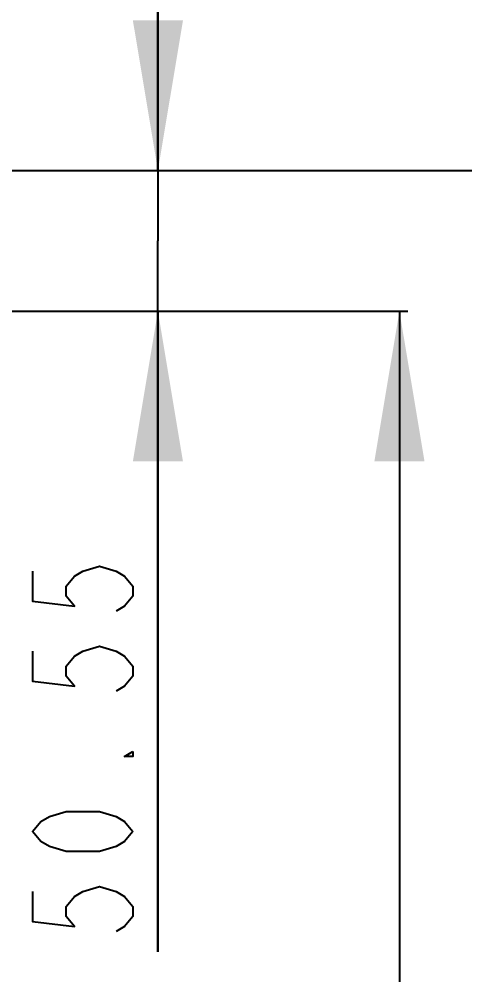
# Model space of a CAD drawing. Header units: millimetres. Extents: x 0 to 1173, y -4 to 841.
# Drawn here: x 1060.5 to 1087.2, y 490 to 547.3 of the extents above; entities that cross this region are included whole.
import ezdxf

# ---------------------------------------------------------------- set-up
doc = ezdxf.new("R2010")
doc.units = ezdxf.units.MM
doc.header["$LTSCALE"] = 65.395
doc.layers.get('0').update_dxf_attribs({"linetype": 'CONTINUOUS'})
doc.layers.add('0_END_MODULE_W_CAM_SOLIFIED_BL2', color=7, linetype='CONTINUOUS')
doc.layers.add('DRAFT_DIMS', color=7, linetype='CONTINUOUS')
doc.styles.get("Standard").update_dxf_attribs({"font": 'txt', "width": 0.8})
doc.dimstyles.new('DIMSTYLE_1', dxfattribs={"dimtxt": 6, "dimasz": 9, "dimexe": 0.5, "dimexo": 0, "dimgap": 1.5, "dimtad": 1, "dimlfac": 6, "dimzin": 0, "dimdsep": 46, "dimtxsty": 'Standard', "dimblk": '_FILLED', "dimblk1": '_FILLED', "dimblk2": '_FILLED', "dimcen": 0.09, "dimadec": 0, "dimazin": 0, "dimtp": 0.01, "dimtm": 0.01, "dimtfac": 1, "dimtofl": 0, "dimtmove": 0, "dimatfit": 3, "dimldrblk": '_FILLED', "dimfxl": 0, "dimtolj": 1, "dimtzin": 0, "dimarcsym": 0})

# ---------------------------------------------------------------- blocks, each defined once
blk = doc.blocks.new('_FILLED')
at = {"color": 0, "linetype": 'ByBlock'}
blk.add_solid([(0, 0), (-1, 0.1667), (-1, -0.1667)], dxfattribs=at)
blk = doc.blocks.new('*D1')
at = {"layer": 'DRAFT_DIMS', "color": 2, "linetype": 'Continuous'}
for p, q in [((1068.837, 538.232), (1068.837, 550.232)), ((1068.837, 550.232), (1068.837, 534.02)), ((1052.84, 538.232), (1069.337, 538.232)), ((1068.837, 491.431), (1068.837, 534.02)), ((1047.412, 529.807), (1069.337, 529.807)), ((1068.837, 529.807), (1068.837, 491.431))]:
    blk.add_line(p, q, dxfattribs=at)
at = {"layer": 'DRAFT_DIMS', "color": 2, "linetype": 'Continuous', "xscale": 9, "yscale": 9, "zscale": 9}
for p, rotation in [((1068.837, 538.232), 270), ((1068.837, 529.807), 90)]:
    blk.add_blockref('_FILLED', p, dxfattribs=dict(at, rotation=rotation))
blk = doc.blocks.new('*D29')
at = {"color": 2, "linetype": 'Continuous'}
for p, q in [((1058.858, 538.232), (1099.501, 538.232)), ((1099.001, 538.232), (1099.001, 355.857)), ((1099.001, 173.482), (1099.001, 355.857)), ((1043.427, 173.482), (1099.501, 173.482))]:
    blk.add_line(p, q, dxfattribs=at)
at = {"color": 2, "linetype": 'Continuous', "xscale": 9, "yscale": 9, "zscale": 9}
for p, rotation in [((1099.001, 538.232), 90), ((1099.001, 173.482), 270)]:
    blk.add_blockref('_FILLED', p, dxfattribs=dict(at, rotation=rotation))
blk = doc.blocks.new('*D39')
at = {"color": 2, "linetype": 'Continuous'}
for p, q in [((1047.412, 529.807), (1083.797, 529.807)), ((1083.297, 529.807), (1083.297, 371.228)), ((1083.297, 212.649), (1083.297, 371.228)), ((1010.83, 212.649), (1083.797, 212.649))]:
    blk.add_line(p, q, dxfattribs=at)
at = {"color": 2, "linetype": 'Continuous', "xscale": 9, "yscale": 9, "zscale": 9}
for p, rotation in [((1083.297, 529.807), 90), ((1083.297, 212.649), 270)]:
    blk.add_blockref('_FILLED', p, dxfattribs=dict(at, rotation=rotation))
blk = doc.blocks.new('0_END_MODULE_W_CAM_SOLIFIED_BL2', base_point=(670.806, 355.8574))
at = {"layer": '0_END_MODULE_W_CAM_SOLIFIED_BL2', "color": 2, "linetype": 'Continuous'}
for base, p1, p2, picture, middle in [((1099.0009, 173.4824), (1058.8582, 538.2324), (1043.4273, 173.4824), '*D29', (1099.0009, 339.0574)), ((1083.297, 212.6491), (1047.4124, 529.8074), (1010.8302, 212.6491), '*D39', (1083.297, 354.4283))]:
    dim = blk.add_linear_dim(base=base, p1=p1, p2=p2, angle=270, dimstyle='DIMSTYLE_1', dxfattribs=at)
    dim.commit()
    dim.dimension.update_dxf_attribs({"geometry": picture, "text_midpoint": middle, "dimtype": 160})

msp = doc.modelspace()

# ---------------------------------------------------------------- linework, layer by layer
at = {"layer": 'DRAFT_DIMS', "color": 2, "linetype": 'Continuous'}
for points in [[(1061.3365, 514.2314), (1061.3365, 512.4314), (1063.8365, 512.1314), (1063.3365, 512.7314), (1063.3365, 513.3314), (1063.8365, 513.9314), (1064.3365, 514.2314), (1065.3365, 514.5314), (1066.3366, 514.2314), (1066.8365, 513.9314), (1067.3365, 513.3314), (1067.3365, 512.7314), (1066.8365, 512.1314), (1066.3366, 511.8314)], [(1061.3365, 509.4314), (1061.3365, 507.6314), (1063.8365, 507.3314), (1063.3365, 507.9314), (1063.3365, 508.5314), (1063.8365, 509.1314), (1064.3365, 509.4314), (1065.3365, 509.7314), (1066.3366, 509.4314), (1066.8365, 509.1314), (1067.3365, 508.5314), (1067.3365, 507.9314), (1066.8365, 507.3314), (1066.3366, 507.0314)], [(1067.3365, 503.4314), (1067.3365, 503.1314), (1066.8365, 503.1314), (1067.3365, 503.4314)], [(1067.3365, 498.6314), (1066.8365, 498.0314), (1066.3366, 497.7314), (1065.3365, 497.4314), (1063.3365, 497.4314), (1062.3365, 497.7314), (1061.8365, 498.0314), (1061.3365, 498.6314), (1061.8365, 499.2314), (1062.3365, 499.5314), (1063.3365, 499.8314), (1065.3365, 499.8314), (1066.3366, 499.5314), (1066.8365, 499.2314), (1067.3365, 498.6314)], [(1061.3365, 495.0314), (1061.3365, 493.2314), (1063.8365, 492.9314), (1063.3365, 493.5314), (1063.3365, 494.1314), (1063.8365, 494.7314), (1064.3365, 495.0314), (1065.3365, 495.3314), (1066.3366, 495.0314), (1066.8365, 494.7314), (1067.3365, 494.1314), (1067.3365, 493.5314), (1066.8365, 492.9314), (1066.3366, 492.6314)]]:
    msp.add_lwpolyline(points, dxfattribs=at)

# ---------------------------------------------------------------- block references
at = {"layer": '0_END_MODULE_W_CAM_SOLIFIED_BL2'}
msp.add_blockref('0_END_MODULE_W_CAM_SOLIFIED_BL2', (670.806, 355.8574), dxfattribs=at)

# ---------------------------------------------------------------- dimensions: what is measured, and where the dimension line sits
at = {"layer": 'DRAFT_DIMS', "color": 2, "linetype": 'Continuous'}
dim = msp.add_linear_dim(base=(1068.8365, 529.8074), p1=(1052.8397, 538.2324), p2=(1047.4124, 529.8074), angle=270, dimstyle='DIMSTYLE_1', dxfattribs=at)
dim.commit()
dim.dimension.update_dxf_attribs({"geometry": '*D1', "text_midpoint": (1068.8365, 491.4314), "dimtype": 160})

doc.saveas('drawing.dxf')
